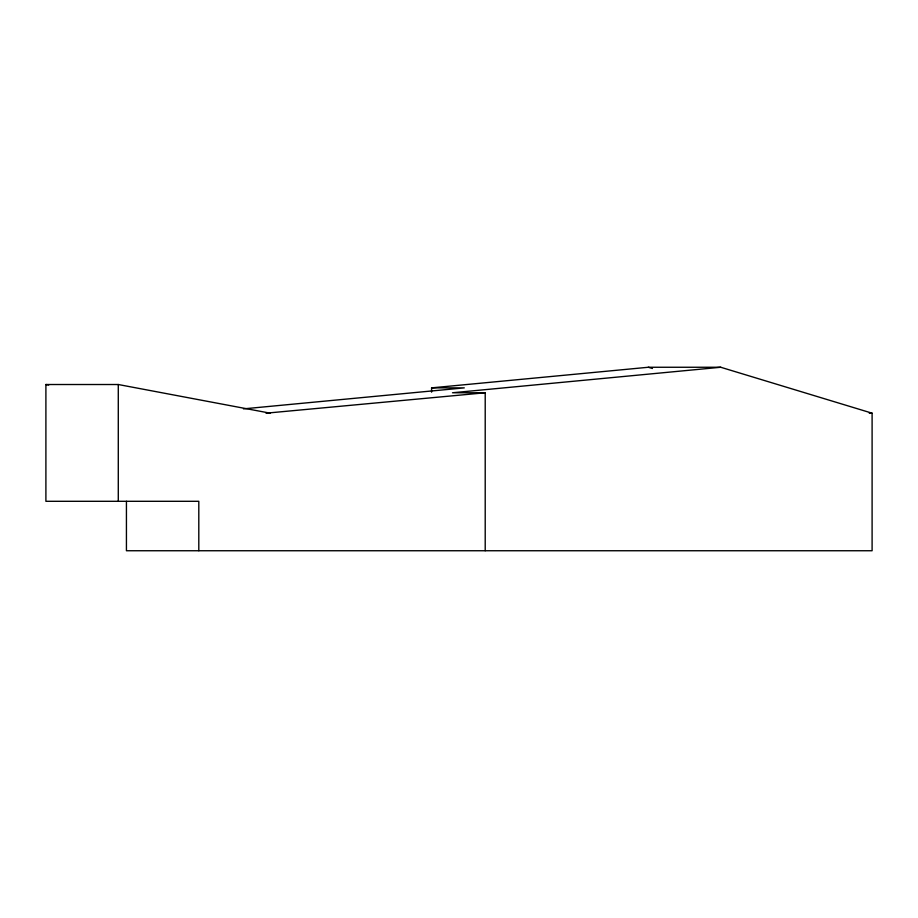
<?xml version="1.0" encoding="UTF-8"?>
<svg xmlns="http://www.w3.org/2000/svg" width="918" height="918" viewBox="0 0 918 918"><rect width="100%" height="100%" fill="white"/><g stroke="black" fill="none" stroke-linecap="round" stroke-linejoin="round"><path stroke-width="1.38" d="M431.586 392.158L431.586 387.866L648.349 367.257L720.722 367.257L872.1 413.192L872.1 550.743L126.432 550.743L126.432 501.297M243.465 408.866L464.29 387.866L431.586 387.866M720.722 367.257L452.505 392.766L485.209 392.766L485.209 550.743M266.002 413.192L485.209 392.766M198.804 550.743L198.804 501.297L45.9 501.297L45.9 384.516L118.284 384.516L270.259 413.192M869.266 413.192L872.1 413.192M45.9 384.516L48.711 385.044M648.349 367.257L652.446 368.497M118.284 384.516L118.284 501.297"/></g></svg>
